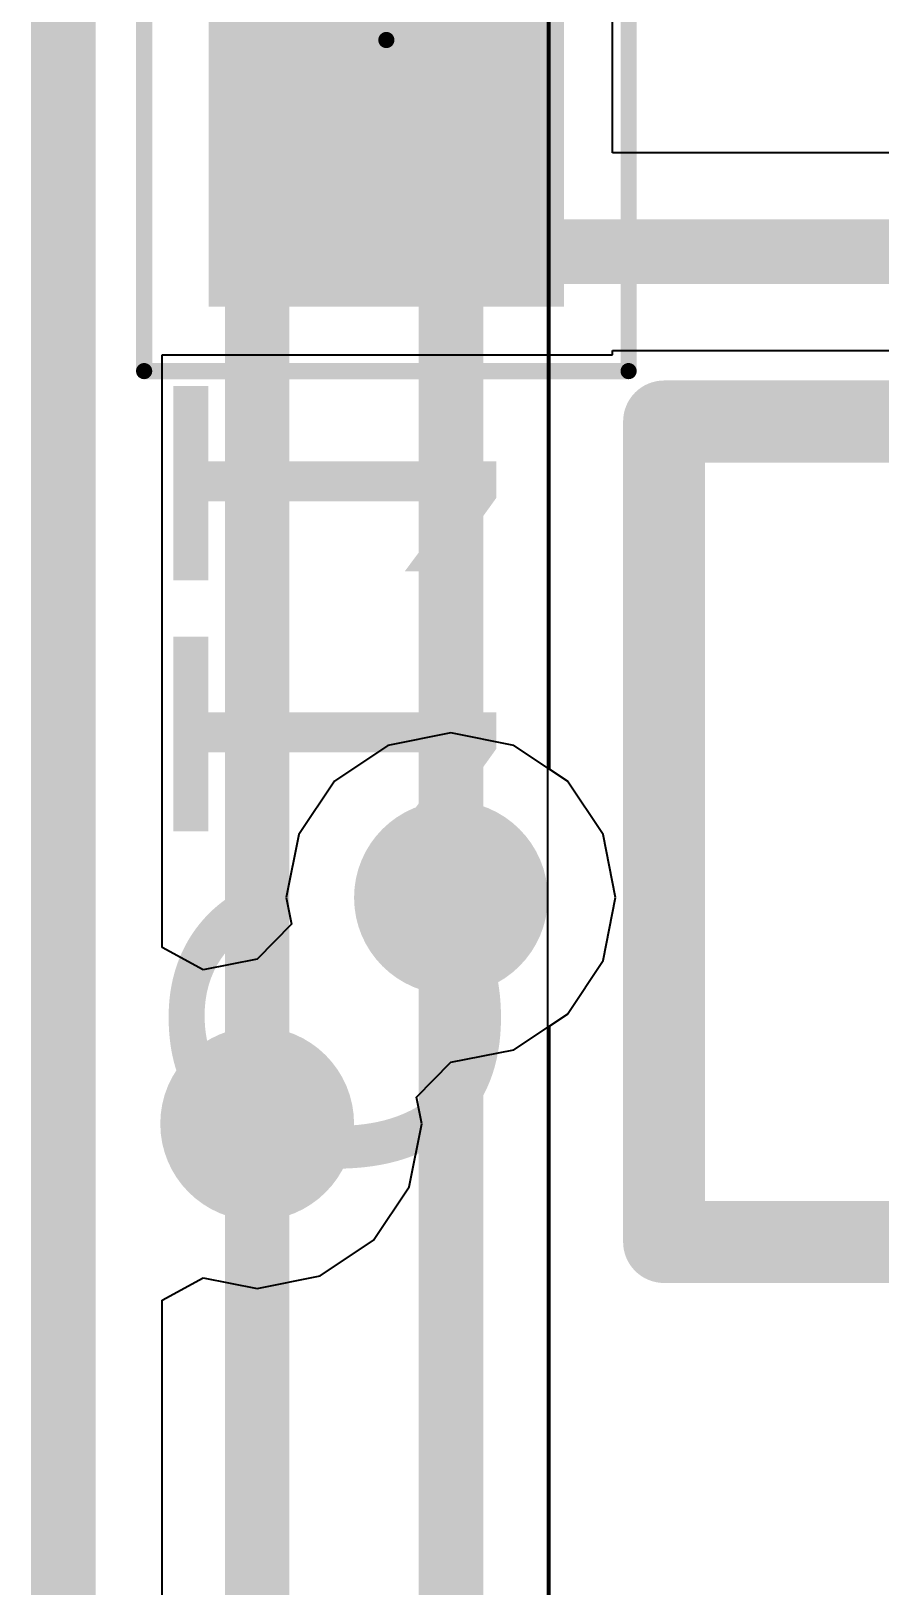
# Model space of a CAD drawing. Header units: inches. Extents: x -0.1 to 84.5, y -0.1 to 23.7.
# Drawn here: x -0.1 to 2.528, y 13.369 to 18.183 of the extents above; entities that cross this region are included whole.
import ezdxf

# ---------------------------------------------------------------- set-up
doc = ezdxf.new("R2010")
doc.units = ezdxf.units.IN
for name, color, linetype in [('Bottom 3D Body', 56, 'Continuous'), ('Bottom Assembly', 56, 'Continuous'), ('Bottom Courtyard', 56, 'Continuous'), ('Bottom Layer', 5, 'Continuous'), ('Bottom Overlay', 54, 'Continuous'), ('Bottom Paste', 16, 'Continuous'), ('Bottom Solder', 6, 'Continuous'), ('Keep-Out Layer', 6, 'Continuous'), ('Top Layer', 1, 'Continuous'), ('Top Overlay', 2, 'Continuous'), ('Via Holes', 16, 'Continuous')]:
    doc.layers.add(name, color=color, linetype=linetype)
doc.styles.add('Arial', font='', dxfattribs={"height": 0.2})
doc.styles.get('Arial').set_extended_font_data('Arial')

# ---------------------------------------------------------------- blocks, each defined once
blk = doc.blocks.new('CAPC0603_1608_55_N_B_91')
at = {"layer": 'Bottom Layer'}
for points in [[(-0.35, 0.5), (-0.35, -0.5), (-1.25, -0.5), (-1.25, 0.5)], [(1.25, 0.5), (1.25, -0.5), (0.35, -0.5), (0.35, 0.5)]]:
    blk.add_hatch(color=5, dxfattribs=at).paths.add_polyline_path(points)
at = {"layer": 'Bottom Paste'}
for points in [[(-0.35, 0.5), (-0.35, -0.5), (-1.25, -0.5), (-1.25, 0.5)], [(1.25, 0.5), (1.25, -0.5), (0.35, -0.5), (0.35, 0.5)]]:
    blk.add_hatch(color=16, dxfattribs=at).paths.add_polyline_path(points)
at = {"layer": 'Bottom Solder'}
for points in [[(-0.3, 0.55), (-0.3, -0.55), (-1.3, -0.55), (-1.3, 0.55)], [(1.3, 0.55), (1.3, -0.55), (0.3, -0.55), (0.3, 0.55)]]:
    blk.add_hatch(color=6, dxfattribs=at).paths.add_polyline_path(points)
at = {"layer": 'Bottom 3D Body'}
for points in [[(-0.875, -0.475, 0.1, 0.1, 0), (-0.875, 0.475, 0.1, 0.1, 0)], [(0.875, 0.475, 0.1, 0.1, 0), (-0.875, 0.475, 0.1, 0.1, 0)], [(0.875, -0.475, 0.1, 0.1, 0), (0.875, 0.475, 0.1, 0.1, 0)], [(0.875, -0.475, 0.1, 0.1, 0), (-0.875, -0.475, 0.1, 0.1, 0)]]:
    blk.add_lwpolyline(points, format="xyseb", dxfattribs=at)
for points in [[(-0.9, 0.475, 0.05, 0.05, 1), (-0.85, 0.475, 0.05, 0.05, 1)], [(-0.9, 0.475, 0.05, 0.05, 1), (-0.85, 0.475, 0.05, 0.05, 1)], [(0.85, 0.475, 0.05, 0.05, 1), (0.9, 0.475, 0.05, 0.05, 1)], [(0.85, 0.475, 0.05, 0.05, 1), (0.9, 0.475, 0.05, 0.05, 1)], [(-0.9, -0.475, 0.05, 0.05, 1), (-0.85, -0.475, 0.05, 0.05, 1)], [(-0.9, -0.475, 0.05, 0.05, 1), (-0.85, -0.475, 0.05, 0.05, 1)], [(0.85, -0.475, 0.05, 0.05, 1), (0.9, -0.475, 0.05, 0.05, 1)], [(0.85, -0.475, 0.05, 0.05, 1), (0.9, -0.475, 0.05, 0.05, 1)]]:
    blk.add_lwpolyline(points, format="xyseb", close=True, dxfattribs=at)
at = {"layer": 'Bottom Courtyard'}
for points in [[(-1.5, -0.75, 0.05, 0.05, 0), (-1.5, 0.75, 0.05, 0.05, 0)], [(1.5, 0.75, 0.05, 0.05, 0), (-1.5, 0.75, 0.05, 0.05, 0)], [(1.5, -0.75, 0.05, 0.05, 0), (1.5, 0.75, 0.05, 0.05, 0)], [(0, -0.475, 0.05, 0.05, 0), (0, 0.475, 0.05, 0.05, 0)], [(0.475, 0, 0.05, 0.05, 0), (-0.475, 0, 0.05, 0.05, 0)], [(1.5, -0.75, 0.05, 0.05, 0), (-1.5, -0.75, 0.05, 0.05, 0)]]:
    blk.add_lwpolyline(points, format="xyseb", dxfattribs=at)
for points in [[(-1.5125, 0.75, 0.025, 0.025, 1), (-1.4875, 0.75, 0.025, 0.025, 1)], [(-1.5125, 0.75, 0.025, 0.025, 1), (-1.4875, 0.75, 0.025, 0.025, 1)], [(1.4875, 0.75, 0.025, 0.025, 1), (1.5125, 0.75, 0.025, 0.025, 1)], [(1.4875, 0.75, 0.025, 0.025, 1), (1.5125, 0.75, 0.025, 0.025, 1)], [(-0.0125, 0.475, 0.025, 0.025, 1), (0.0125, 0.475, 0.025, 0.025, 1)], [(-0.4875, 0, 0.025, 0.025, 1), (-0.4625, 0, 0.025, 0.025, 1)], [(0.4625, 0, 0.025, 0.025, 1), (0.4875, 0, 0.025, 0.025, 1)], [(-0.0125, -0.475, 0.025, 0.025, 1), (0.0125, -0.475, 0.025, 0.025, 1)], [(-1.5125, -0.75, 0.025, 0.025, 1), (-1.4875, -0.75, 0.025, 0.025, 1)], [(-1.5125, -0.75, 0.025, 0.025, 1), (-1.4875, -0.75, 0.025, 0.025, 1)], [(1.4875, -0.75, 0.025, 0.025, 1), (1.5125, -0.75, 0.025, 0.025, 1)], [(1.4875, -0.75, 0.025, 0.025, 1), (1.5125, -0.75, 0.025, 0.025, 1)]]:
    blk.add_lwpolyline(points, format="xyseb", close=True, dxfattribs=at)
blk = doc.blocks.new('LIST_ANG_1_2_SMD_2_54MM_B_94')
at = {"layer": 'Bottom Assembly'}
for points in [[(2.54, 5.766, 0.1, 0.1, 0), (-2.54, 5.766, 0.1, 0.1, 0)], [(2.54, 5.766, 0.1, 0.1, 0), (2.54, 3.226, 0.1, 0.1, 0)], [(2.54, 3.226, 0.1, 0.1, 0), (-2.54, 3.226, 0.1, 0.1, 0)]]:
    blk.add_lwpolyline(points, format="xyseb", dxfattribs=at)
for points in [[(2.515, 5.766, 0.05, 0.05, 1), (2.565, 5.766, 0.05, 0.05, 1)], [(2.515, 5.766, 0.05, 0.05, 1), (2.565, 5.766, 0.05, 0.05, 1)], [(2.515, 3.226, 0.05, 0.05, 1), (2.565, 3.226, 0.05, 0.05, 1)], [(2.515, 3.226, 0.05, 0.05, 1), (2.565, 3.226, 0.05, 0.05, 1)]]:
    blk.add_lwpolyline(points, format="xyseb", close=True, dxfattribs=at)
at = {"layer": 'Bottom Overlay'}
for points in [[(2.54, 5.766, 0.254, 0.254, 0), (-2.54, 5.766, 0.254, 0.254, 0)], [(2.54, 5.766, 0.254, 0.254, 0), (2.54, 3.226, 0.254, 0.254, 0)], [(2.54, 3.226, 0.254, 0.254, 0), (-2.54, 3.226, 0.254, 0.254, 0)]]:
    blk.add_lwpolyline(points, format="xyseb", dxfattribs=at)
for points in [[(2.4765, 5.766, 0.127, 0.127, 1), (2.6035, 5.766, 0.127, 0.127, 1)], [(2.4765, 5.766, 0.127, 0.127, 1), (2.6035, 5.766, 0.127, 0.127, 1)], [(2.4765, 3.226, 0.127, 0.127, 1), (2.6035, 3.226, 0.127, 0.127, 1)], [(2.4765, 3.226, 0.127, 0.127, 1), (2.6035, 3.226, 0.127, 0.127, 1)]]:
    blk.add_lwpolyline(points, format="xyseb", close=True, dxfattribs=at)

msp = doc.modelspace()

# ---------------------------------------------------------------- hatches: boundary and pattern name
at = {"layer": 'Bottom Layer'}
h = msp.add_hatch(color=5, dxfattribs=at)
edge = h.paths.add_edge_path()
edge.add_arc((1.2, 15.5), 0.3, 0, 360)
h = msp.add_hatch(color=5, dxfattribs=at)
edge = h.paths.add_edge_path()
edge.add_arc((0.6, 14.8), 0.3, 0, 360)
at = {"layer": 'Top Layer'}
h = msp.add_hatch(color=1, dxfattribs=at)
edge = h.paths.add_edge_path()
edge.add_arc((1.2, 15.5), 0.3, 0, 360)
h = msp.add_hatch(color=1, dxfattribs=at)
edge = h.paths.add_edge_path()
edge.add_arc((0.6, 14.8), 0.3, 0, 360)
at = {"layer": 'Via Holes'}
h = msp.add_hatch(color=7, dxfattribs=at)
edge = h.paths.add_edge_path()
edge.add_arc((1.2, 15.5), 0.15, 0, 360)
h = msp.add_hatch(color=7, dxfattribs=at)
edge = h.paths.add_edge_path()
edge.add_arc((0.6, 14.8), 0.15, 0, 360)

# ---------------------------------------------------------------- linework, layer by layer
at = {"layer": 'Bottom Layer'}
for p, q in [((1.7, 17.8059), (1.7, 18.48)), ((2.703, 17.8059), (1.7, 17.8059)), ((1.7, 17.18), (1.7, 17.1941)), ((1.7, 17.1941), (2.703, 17.1941)), ((0.3059, 15.3459), (0.3059, 17.18)), ((0.3059, 17.18), (1.7, 17.18)), ((1.2, 16.0098), (1.0049, 15.971)), ((1.3951, 15.971), (1.2, 16.0098)), ((1.0049, 15.971), (0.8395, 15.8605)), ((1.5605, 15.8605), (1.3951, 15.971)), ((0.8395, 15.8605), (0.729, 15.6951)), ((1.671, 15.6951), (1.5605, 15.8605)), ((0.729, 15.6951), (0.6902, 15.5)), ((1.7098, 15.5), (1.671, 15.6951)), ((0.6902, 15.5), (0.7065, 15.4181)), ((1.671, 15.3049), (1.7098, 15.5)), ((0.7065, 15.4181), (0.6, 15.3098)), ((0.4329, 15.2766), (0.3059, 15.3459)), ((0.6, 15.3098), (0.4329, 15.2766)), ((1.5605, 15.1395), (1.671, 15.3049)), ((1.5059, 15.103), (1.5605, 15.1395)), ((1.5059, 5.1167), (1.5059, 15.103))]:
    msp.add_line(p, q, dxfattribs=at)
for points in [[(1.1, 17.5, 0.2, 0.2, 0), (3.1, 17.5, 0.2, 0.2, 0)], [(1.2, 4.99, 0.2, 0.2, 0), (1.2, 15.5, 0.2, 0.2, 0)], [(0.6, 4.88, 0.2, 0.2, 0), (0.6, 14.8, 0.2, 0.2, 0)]]:
    msp.add_lwpolyline(points, format="xyseb", dxfattribs=at)
for points in [[(1.05, 17.5, 0.1, 0.1, 1), (1.15, 17.5, 0.1, 0.1, 1)], [(1.15, 15.5, 0.1, 0.1, 1), (1.25, 15.5, 0.1, 0.1, 1)], [(0.55, 14.8, 0.1, 0.1, 1), (0.65, 14.8, 0.1, 0.1, 1)]]:
    msp.add_lwpolyline(points, format="xyseb", close=True, dxfattribs=at)
at = {"layer": 'Keep-Out Layer'}
msp.add_lwpolyline([(0, 0, 0.2, 0.2, 0), (0, 22.69, 0.2, 0.2, 0)], format="xyseb", dxfattribs=at)
at = {"layer": 'Top Layer'}
for p, q in [((1.5059, 15.897), (1.5059, 19.7733)), ((1.5605, 15.8605), (1.5059, 15.897)), ((1.671, 15.6951), (1.5605, 15.8605)), ((1.7098, 15.5), (1.671, 15.6951)), ((1.671, 15.3049), (1.7098, 15.5)), ((1.5605, 15.1395), (1.671, 15.3049)), ((1.3951, 15.029), (1.5605, 15.1395)), ((1.2, 14.9902), (1.3951, 15.029)), ((1.0935, 14.8819), (1.2, 14.9902)), ((1.1098, 14.8), (1.0935, 14.8819)), ((1.071, 14.6049), (1.1098, 14.8)), ((0.9605, 14.4395), (1.071, 14.6049)), ((0.7951, 14.329), (0.9605, 14.4395)), ((0.3059, 14.2541), (0.4329, 14.3234)), ((0.4329, 14.3234), (0.6, 14.2902)), ((0.6, 14.2902), (0.7951, 14.329)), ((0.3059, 0.3059), (0.3059, 14.2541))]:
    msp.add_line(p, q, dxfattribs=at)
for points in [[(0.6, 14.8, 0.2, 0.2, 0), (0.6, 19.9, 0.2, 0.2, 0)], [(1.2, 15.5, 0.2, 0.2, 0), (1.2, 19.9, 0.2, 0.2, 0)]]:
    msp.add_lwpolyline(points, format="xyseb", dxfattribs=at)
for points in [[(1.15, 15.5, 0.1, 0.1, 1), (1.25, 15.5, 0.1, 0.1, 1)], [(0.55, 14.8, 0.1, 0.1, 1), (0.65, 14.8, 0.1, 0.1, 1)]]:
    msp.add_lwpolyline(points, format="xyseb", close=True, dxfattribs=at)
at = {"layer": 'Top Overlay'}
msp.add_line((1.5, 1.5), (1.5, 21.1579), dxfattribs=at)

# ---------------------------------------------------------------- block references
for name, p, rotation in [('LIST_ANG_1_2_SMD_2_54MM_B_94', (4.4, 20.2), 180), ('CAPC0603_1608_55_N_B_91', (1, 18.63), 270)]:
    msp.add_blockref(name, p, dxfattribs=dict(rotation=rotation))

# ---------------------------------------------------------------- texts
at = {"layer": 'Bottom Overlay', "style": 'Arial', "text_generation_flag": 2}
msp.add_text('C11', height=1, rotation=270, dxfattribs=at).set_placement((0.34, 14.59))

doc.saveas('drawing.dxf')
